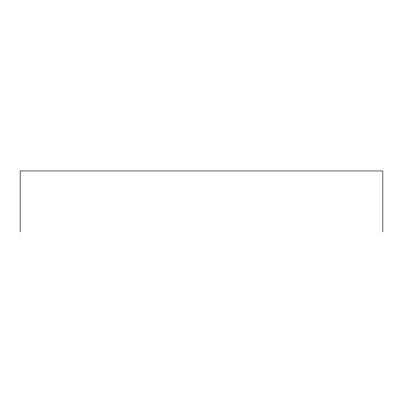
<?xml version="1.0" encoding="UTF-8"?>
<svg xmlns="http://www.w3.org/2000/svg" width="403" height="403" viewBox="0 0 403 403"><rect width="100%" height="100%" fill="white"/><g stroke="black" fill="none" stroke-linecap="round" stroke-linejoin="round"><path stroke-width="0.6" d="M382.85 232.042L382.85 170.958L20.15 170.958L20.15 232.042"/></g></svg>
